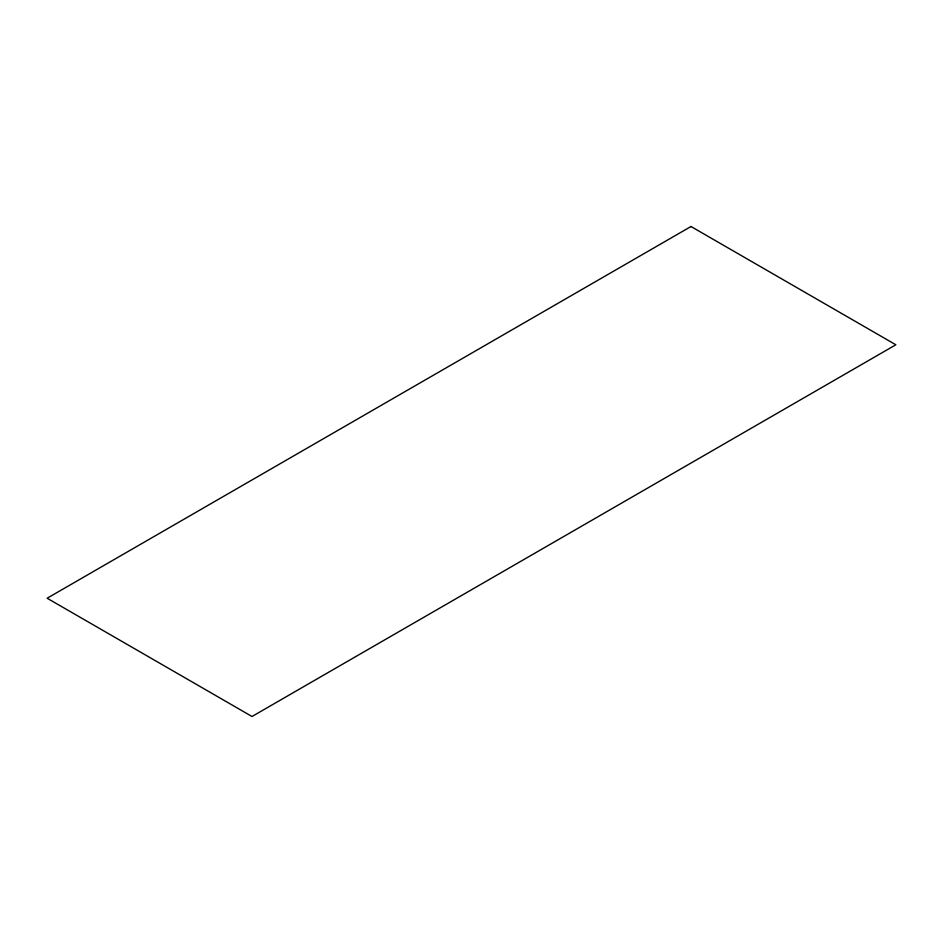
<?xml version="1.0" encoding="UTF-8"?>
<svg xmlns="http://www.w3.org/2000/svg" width="943" height="943" viewBox="0 0 943 943"><rect width="100%" height="100%" fill="white"/><g stroke="black" fill="none" stroke-linecap="round" stroke-linejoin="round"><path stroke-width="1.41" d="M690.995 226.509L47.15 598.227L252.005 716.491L895.85 344.773L690.995 226.509"/></g></svg>
